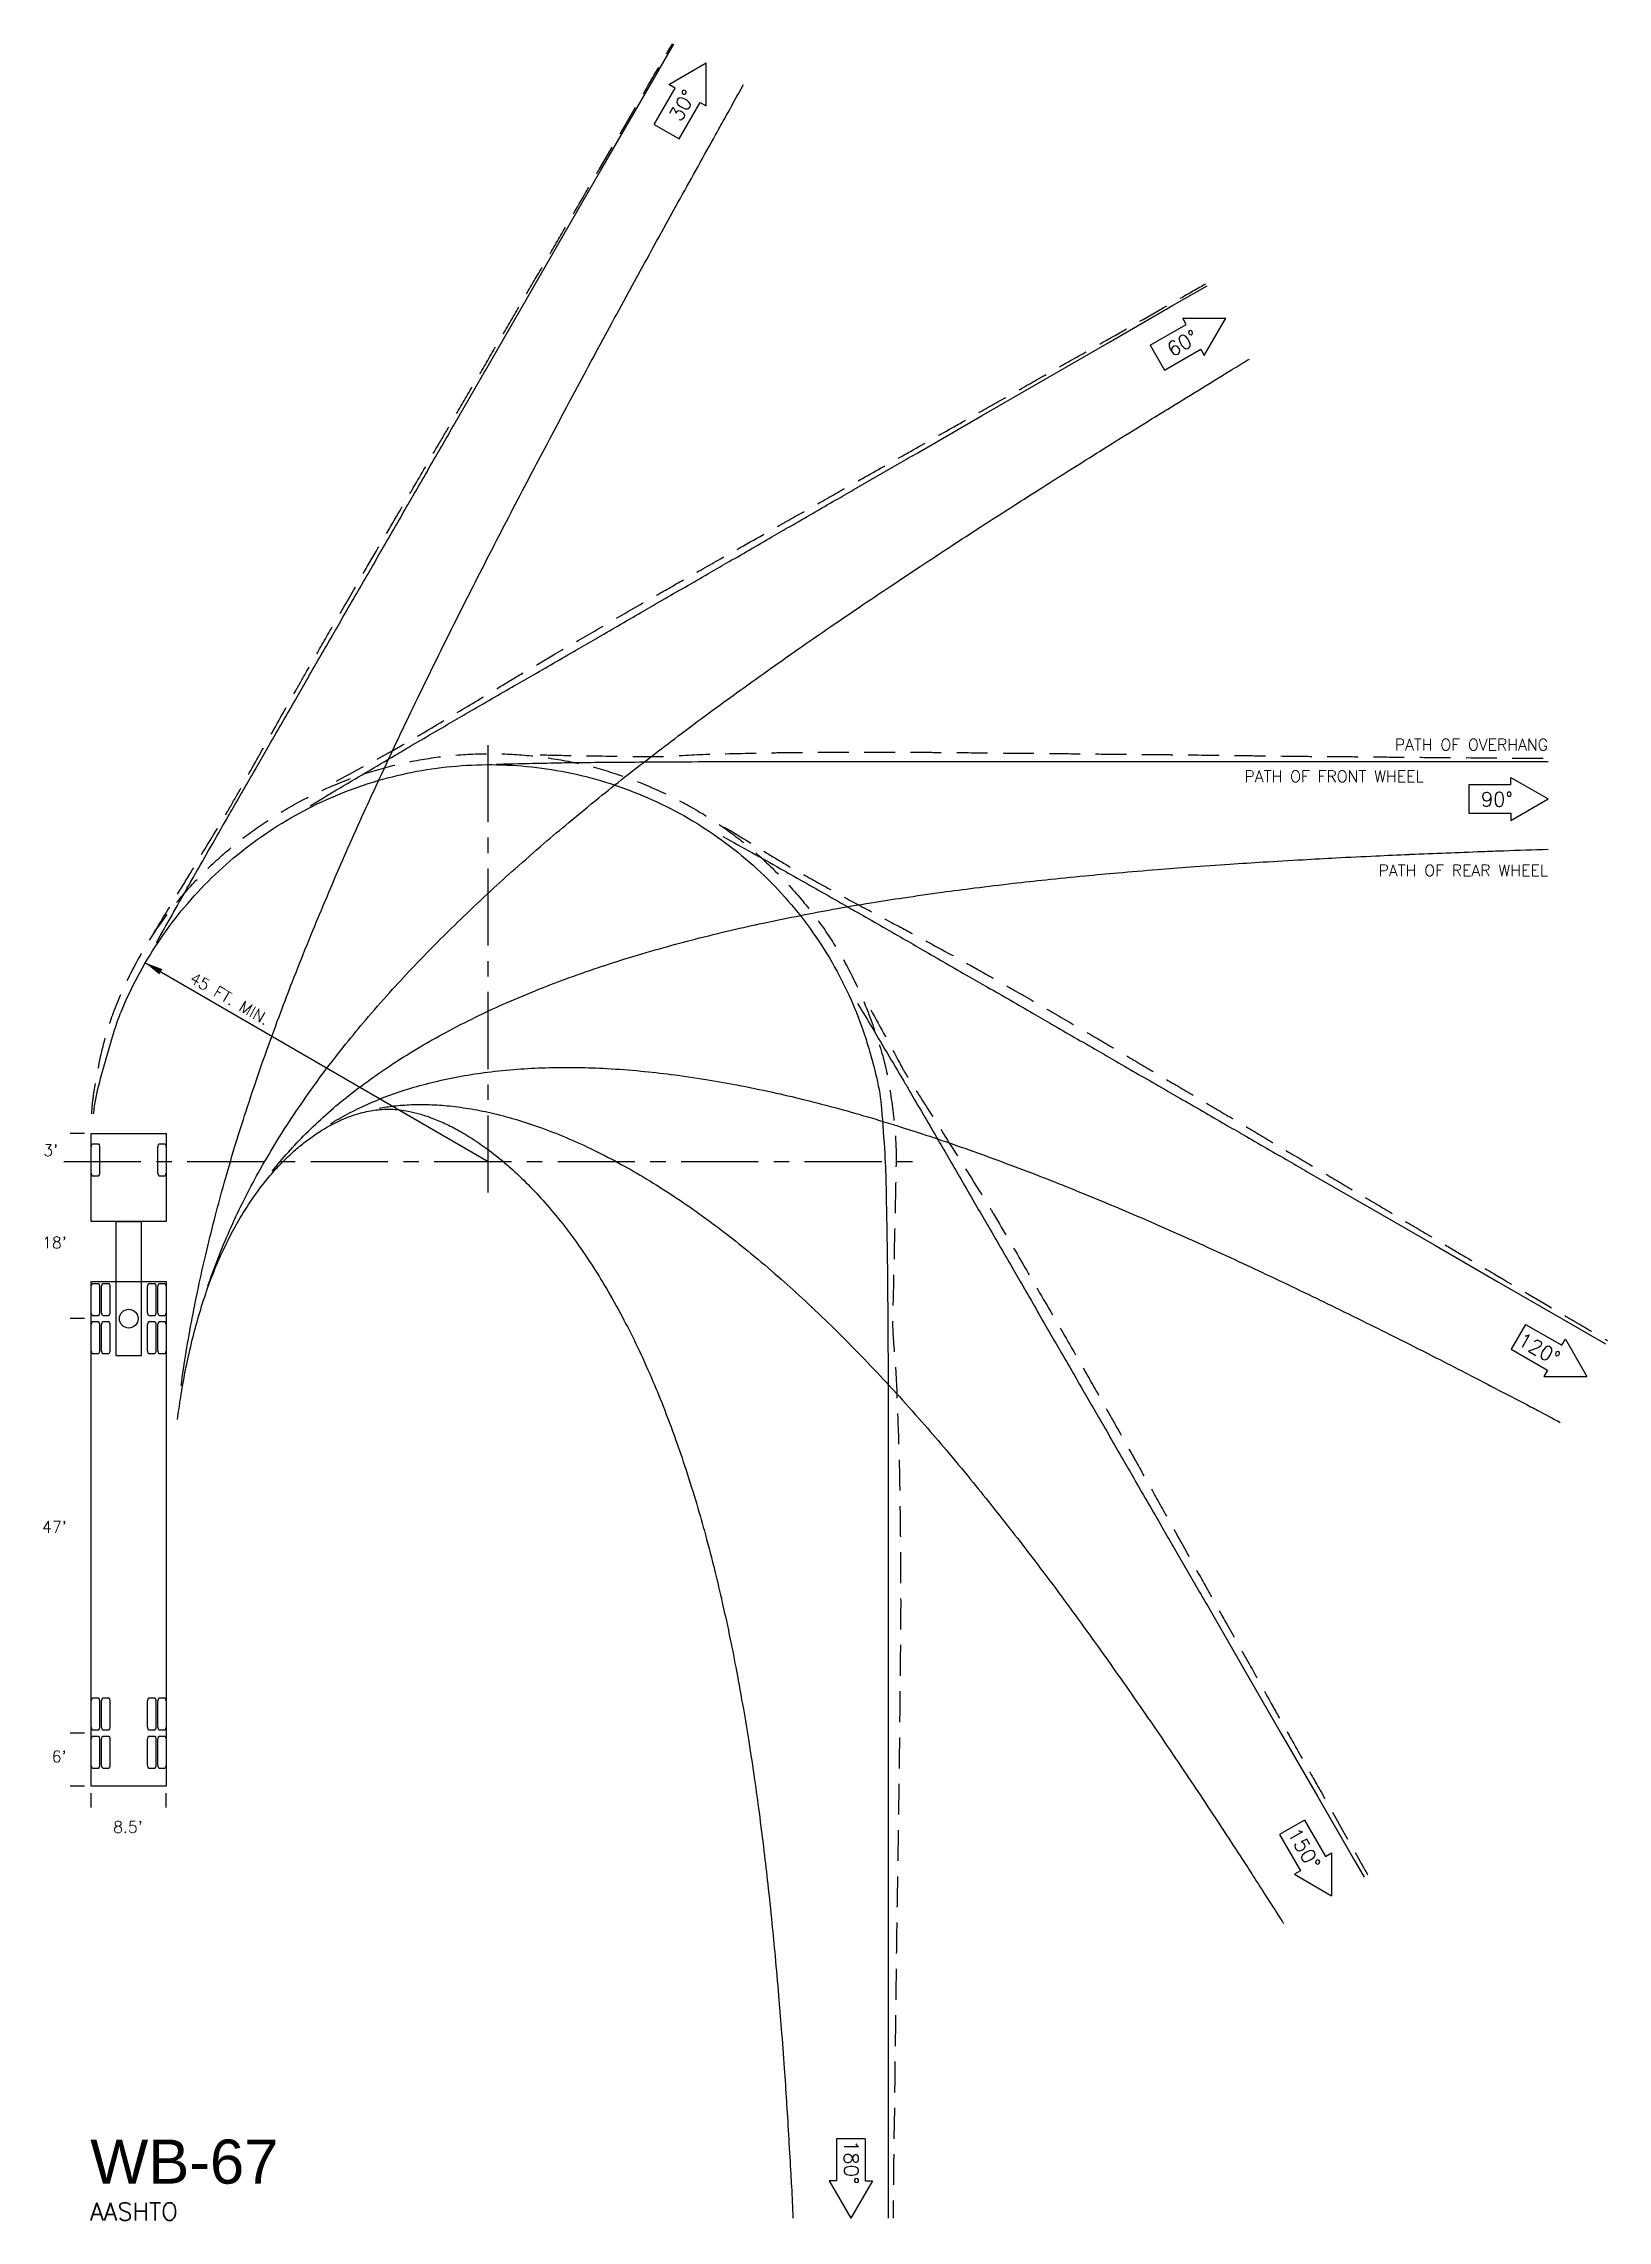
# Model space of a CAD drawing. Extents: x -50 to 127, y -120 to 127.
import ezdxf
from ezdxf.enums import TextEntityAlignment as Align

# ---------------------------------------------------------------- set-up
doc = ezdxf.new("R2010")
doc.units = 0
doc.header["$LTSCALE"] = 7
doc.header["$MEASUREMENT"] = 0
doc.linetypes.add('CENTER', pattern=[2, 1.25, -0.25, 0.25, -0.25])
doc.linetypes.add('DASHED', pattern=[0.75, 0.5, -0.25])
for name, color, linetype in [('DIMS', 1, 'CONTINUOUS'), ('OVERHANG', 2, 'DASHED'), ('TEXT', 4, 'CONTINUOUS'), ('VEHICLE', 7, 'CONTINUOUS'), ('WHEELS', 3, 'CONTINUOUS')]:
    doc.layers.add(name, color=color, linetype=linetype)
doc.styles.add('SANSSERIF', font='SAS_____.pfb', dxfattribs={"height": 2})
doc.styles.get("Standard").update_dxf_attribs({"font": 'ROMANS.shx', "height": 2})

msp = doc.modelspace()

# ---------------------------------------------------------------- linework, layer by layer
at = {"layer": 'DIMS', "linetype": 'CENTER'}
for p, q in [((0, -3.52), (0, 48.13)), ((-48.11, 0), (48.11, 0))]:
    msp.add_line(p, q, dxfattribs=at)
at = {"layer": 'DIMS'}
for p, q in [((-38.93, 22.57), (0, 0)), ((-45.76, 3.18), (-47.39, 3.18)), ((-45.76, -17.82), (-47.39, -17.82)), ((-45.76, -64.82), (-47.39, -64.82)), ((-45.76, -70.82), (-47.39, -70.82)), ((-45, -73.26), (-45, -71.63)), ((-36.5, -73.26), (-36.5, -71.63))]:
    msp.add_line(p, q, dxfattribs=at)
msp.add_solid([(-37.29, 21.22), (-36.94, 21.82), (-38.93, 22.57)], dxfattribs=at)
at = {"layer": 'OVERHANG', "flags": 128}
for points in [[(-37.94, 25.85, -0.000961), (-35.31, 30.16, 0.001458), (-33.58, 33, 0.000408), (-29.6, 39.61, 0.004825), (-29.27, 40.17, 0.003824), (-27.95, 42.49, -0.001792), (-25.17, 47.45, -0.000124), (-21.82, 53.39, -0.000553), (-21.06, 54.72, -0.00106), (-18.97, 58.38, -0.001082), (-16.9, 61.96, -0.000252), (-14.49, 66.11, -0.00034), (-12.7, 69.19, -0.000036), (-9.35, 74.92, -0.000138), (-8.48, 76.41, -0.000003), (-5.74, 81.1, -0.000005), (-4.27, 83.62, -0.000005), (-2.16, 87.23, 0.000011), (-0.05, 90.84, 0.00012), (2.06, 94.44, -0.000045), (4.16, 98.05, -0.000118), (6.27, 101.66, 0.000076), (8.38, 105.27, 0.000134), (11.23, 110.14, 0.00028), (12.59, 112.48), (16.8, 119.7, -0.000006), (18.16, 122.05, -0.000003), (20.91, 126.78)], [(-17.2, 43.12, -0.001823), (-11.63, 46.17, 0.005632), (-9.83, 47.17, 0.003786), (-7.65, 48.44, 0.001625), (-2.62, 51.44, 0.002018), (1.94, 54.2, -0.003527), (4.55, 55.77, -0.001393), (7.62, 57.58, -0.00103), (11.79, 60, -0.000432), (17.21, 63.14, -0.001276), (19.06, 64.2, -0.000249), (22.38, 66.09, -0.000208), (26.35, 68.35, -0.000077), (32.33, 71.74, -0.000346), (33.65, 72.49, -0.000436), (37.31, 74.55, 0.00026), (40.96, 76.62, 0.000049), (45.79, 79.34, 0.000095), (48.27, 80.75, 0.000117), (52.82, 83.32, 0.000194), (55.57, 84.88, 0.000051), (59.22, 86.95, -0.000024), (62.87, 89.02, -0.000032), (66.51, 91.09, 0.000042), (70.16, 93.16, 0.000265), (70.18, 93.17, 0.000001), (77.45, 97.31, 0.000357), (78.47, 97.89, 0.000126), (81.38, 99.55)], [(-44.95, 5.39, -0.02167), (-44.74, 7.48, -0.022286), (-43.72, 12.82, -0.031111), (-42.57, 16.63, -0.025793), (-40.66, 21.05, -0.024286), (-38.46, 24.99, -0.025622), (-36.01, 28.5, -0.024573), (-33.14, 31.85, -0.024612), (-29.97, 34.89, -0.02337), (-26.49, 37.63, -0.023546), (-22.79, 40.02, -0.023927), (-18.85, 42.07, -0.024028), (-14.75, 43.72, -0.024588), (-10.52, 44.97, -0.024291), (-6.14, 45.8, -0.024235), (-1.72, 46.21, -0.024262), (2.72, 46.18, -0.024216), (7.16, 45.72, -0.024552), (11.48, 44.84, -0.023891), (15.68, 43.56, -0.023373), (19.82, 41.85, -0.023833), (23.83, 39.73, -0.0251), (27.42, 37.36, -0.02444), (30.75, 34.65, -0.023152), (33.98, 31.46, -0.02286), (36.92, 27.98, -0.024691), (39.32, 24.51, -0.02456), (41.4, 20.77, -0.023607), (43.18, 16.67, -0.022263), (44.74, 11.97, -0.029778), (45.53, 8.35, -0.017133), (46.15, 3.24, -0.026709), (46.26, -0.06, -0.000307), (46.17, -4.42, -0.000293), (46.07, -8.98, -0.00082), (45.92, -15.54, 0.002321), (45.87, -17.86, 0.027144), (45.98, -20.66, -0.013532), (46.34, -26.25, -0.001152), (46.57, -32.62, -0.003379), (46.63, -34.8, -0.001609), (46.7, -39.14, -0.001627), (46.75, -43.44, -0.001036), (46.78, -49.84, -0.002911), (46.77, -52.12, -0.00025), (46.74, -55.71, -0.000175), (46.69, -60.82, -0.000053), (46.61, -68.2, -0.000296), (46.59, -69.51, -0.000654), (46.56, -71.83, -0.000239), (46.47, -78.18, -0.000693), (46.38, -83.53, 0.001117), (46.33, -86.84, 0.000729), (46.27, -91.16, -0.000516), (46.22, -95.47, -0.00001), (46.17, -99.3, -0.000008), (46.11, -104.09), (45.99, -112.69, 0.001104), (45.97, -114.91, 0.0005), (45.93, -119.82)], [(5.9, 46.12, 0.001592), (9.79, 46.04, 0.000492), (16.97, 45.93, 0.002797), (18.23, 45.92, 0.017003), (21.44, 46.02, -0.010586), (26.6, 46.24, -0.001051), (32.43, 46.36, -0.002382), (35, 46.39, -0.001036), (40.09, 46.43, -0.001587), (43.42, 46.43, -0.000632), (49.13, 46.41, -0.001327), (51.85, 46.39, -0.000033), (57.05, 46.34, -0.000053), (60.29, 46.31, -0.000004), (64.51, 46.27, 0.000015), (68.72, 46.22, 0.0001), (72.94, 46.18, -0.000262), (77.15, 46.14, -0.000244), (78.21, 46.13, -0.000035), (85.58, 46.04, -0.000145), (89.8, 45.99, 0.001258), (94.01, 45.94, 0.0003), (98.22, 45.91, -0.000036), (102.43, 45.87, -0.000015), (106.64, 45.83, 0.000051), (110.85, 45.8, 0.000307), (110.95, 45.8, 0.000004), (119.26, 45.73, 0.000305), (119.35, 45.73, 0.000031), (120.19, 45.73)], [(26.78, 37.93, -0.004964), (31.69, 34.93, 0.010243), (34.08, 33.5, 0.002791), (37.83, 31.39, 0.002914), (41.45, 29.41, 0.001859), (45.52, 27.23, -0.002263), (48.86, 25.44, -0.001553), (53.58, 22.86, -0.002724), (56.25, 21.37, -0.001949), (59.52, 19.51, -0.001555), (63.6, 17.15, -0.000436), (69.08, 13.95, -0.001287), (70.93, 12.86, -0.000042), (74.58, 10.69, 0.000045), (78.23, 8.53, 0.000019), (81.88, 6.37, -0.000097), (85.53, 4.2, -0.001017), (89.18, 2.03, 0.000532), (92.82, -0.14, 0.000142), (96.47, -2.3, -0.000129), (100.11, -4.46, -0.000169), (103.75, -6.63, 0.000253), (107.39, -8.79, 0.000315), (109.98, -10.32, 0.000174), (114.68, -13.1, 0.000198), (114.72, -13.13, 0.000001), (121.96, -17.4, 0.000502), (123.39, -18.24, 0.000204), (126.92, -20.31)], [(43.39, 17.2, -0.003777), (46.67, 11.16, 0.014701), (47.55, 9.62, 0.005003), (48.81, 7.61, -0.001958), (52.04, 2.51, -0.000256), (56.16, -4.05, -0.002881), (56.53, -4.64, -0.004202), (57.3, -5.93, -0.0009), (60.86, -12, -0.000264), (64.21, -17.76, -0.000934), (65.16, -19.39, -0.001138), (67.15, -22.85, -0.000995), (69.4, -26.82, -0.000421), (71.99, -31.39, -0.000665), (73.61, -34.29, -0.00021), (75.67, -37.97, -0.000204), (77.79, -41.76, -0.000553), (80.11, -45.94, 0.000699), (81.95, -49.24, 0.001165), (83.77, -52.48, -0.000898), (86.14, -56.68, -0.000961), (88.71, -61.3, 0.001566), (90.3, -64.14, 0.000018), (92.39, -67.85, -0.000009), (94.48, -71.56), (98.66, -78.98, 0.000548), (98.84, -79.31, 0.000113), (99.75, -80.9)]]:
    msp.add_lwpolyline(points, format="xyb", dxfattribs=at)
at = {"layer": 'TEXT'}
for p, q in [((20.51, 122.14), (24.73, 124.58)), ((24.73, 119.7), (24.73, 124.58)), ((18.84, 117.61), (21.22, 121.73)), ((21.22, 121.73), (20.51, 122.14)), ((21.65, 115.99), (24.03, 120.11)), ((24.03, 120.11), (24.73, 119.7)), ((18.84, 117.61), (21.65, 115.99)), ((75.06, 92.56), (79.17, 94.93)), ((79.17, 94.93), (78.77, 95.64)), ((78.77, 95.64), (83.64, 95.64)), ((81.21, 91.42), (83.64, 95.64)), ((75.06, 92.56), (76.68, 89.74)), ((76.68, 89.74), (80.8, 92.12)), ((80.8, 92.12), (81.21, 91.42)), ((111.21, 42.75), (111.21, 39.5)), ((111.21, 42.75), (115.97, 42.75)), ((115.97, 42.75), (115.97, 43.56)), ((115.97, 43.56), (120.19, 41.12)), ((115.97, 38.69), (120.19, 41.12)), ((111.21, 39.5), (115.97, 39.5)), ((115.97, 39.5), (115.97, 38.69)), ((117.62, -18.47), (116, -21.28)), ((117.62, -18.47), (121.74, -20.84)), ((116, -21.28), (120.11, -23.66)), ((121.74, -20.84), (122.15, -20.14)), ((122.15, -20.14), (124.58, -24.36)), ((120.11, -23.66), (119.71, -24.36)), ((119.71, -24.36), (124.58, -24.36)), ((92.56, -74.68), (89.75, -76.31)), ((89.75, -76.31), (92.13, -80.43)), ((92.56, -74.68), (94.94, -78.8)), ((94.94, -78.8), (95.65, -78.4)), ((95.65, -78.4), (95.65, -83.27)), ((92.13, -80.43), (91.42, -80.83)), ((91.42, -80.83), (95.65, -83.27)), ((42.76, -110.84), (39.51, -110.84)), ((39.51, -110.84), (39.51, -115.6)), ((42.76, -110.84), (42.76, -115.6)), ((39.51, -115.6), (38.69, -115.6)), ((38.69, -115.6), (41.13, -119.82)), ((43.57, -115.6), (41.13, -119.82)), ((42.76, -115.6), (43.57, -115.6))]:
    msp.add_line(p, q, dxfattribs=at)
at = {"layer": 'VEHICLE'}
for points in [[(-36.5, 3.18), (-36.5, -6.82), (-45, -6.82), (-45, 3.18)], [(-39.33, -6.82), (-39.33, -22.02), (-42.17, -22.02), (-42.17, -6.82)], [(-36.5, -13.62), (-36.5, -70.82), (-45, -70.82), (-45, -13.62)]]:
    msp.add_lwpolyline(points, close=True, dxfattribs=at)
for points in [[(-44.05, -1.14, -0.14), (-44.16, -1.63, -0.24), (-44.23, -1.65), (-44.82, -1.65, -0.24), (-44.88, -1.63, -0.14), (-45, -1.14), (-45, 1.5, -0.14), (-44.88, 1.99, -0.24), (-44.82, 2.01), (-44.23, 2.01, -0.24), (-44.16, 1.99, -0.14), (-44.05, 1.5)], [(-36.5, -1.14, -0.14), (-36.62, -1.63, -0.24), (-36.68, -1.65), (-37.27, -1.65, -0.24), (-37.34, -1.63, -0.14), (-37.45, -1.14), (-37.45, 1.5, -0.14), (-37.34, 1.99, -0.24), (-37.27, 2.01), (-36.68, 2.01, -0.24), (-36.62, 1.99, -0.14), (-36.5, 1.5)], [(-45, -14.33, -0.14), (-44.88, -13.84, -0.24), (-44.82, -13.82), (-44.23, -13.82, -0.24), (-44.16, -13.84, -0.14), (-44.05, -14.33), (-44.05, -16.97, -0.14), (-44.16, -17.46, -0.24), (-44.23, -17.48), (-44.82, -17.48, -0.24), (-44.88, -17.46, -0.14), (-45, -16.97)], [(-43.84, -14.33, -0.14), (-43.72, -13.84, -0.24), (-43.66, -13.82), (-43.07, -13.82, -0.24), (-43, -13.84, -0.14), (-42.89, -14.33), (-42.89, -16.97, -0.14), (-43, -17.46, -0.24), (-43.07, -17.48), (-43.66, -17.48, -0.24), (-43.72, -17.46, -0.14), (-43.84, -16.97)], [(-38.61, -14.33, -0.14), (-38.5, -13.84, -0.24), (-38.43, -13.82), (-37.84, -13.82, -0.24), (-37.78, -13.84, -0.14), (-37.66, -14.33), (-37.66, -16.97, -0.14), (-37.78, -17.46, -0.24), (-37.84, -17.48), (-38.43, -17.48, -0.24), (-38.5, -17.46, -0.14), (-38.61, -16.97)], [(-37.45, -14.33, -0.14), (-37.34, -13.84, -0.24), (-37.27, -13.82), (-36.68, -13.82, -0.24), (-36.62, -13.84, -0.14), (-36.5, -14.33), (-36.5, -16.97, -0.14), (-36.62, -17.46, -0.24), (-36.68, -17.48), (-37.27, -17.48, -0.24), (-37.34, -17.46, -0.14), (-37.45, -16.97)], [(-45, -18.66, -0.14), (-44.88, -18.17, -0.24), (-44.82, -18.15), (-44.23, -18.15, -0.24), (-44.16, -18.17, -0.14), (-44.05, -18.66), (-44.05, -21.3, -0.14), (-44.16, -21.79, -0.24), (-44.23, -21.82), (-44.82, -21.82, -0.24), (-44.88, -21.79, -0.14), (-45, -21.3)], [(-43.84, -18.66, -0.14), (-43.72, -18.17, -0.24), (-43.66, -18.15), (-43.07, -18.15, -0.24), (-43, -18.17, -0.14), (-42.89, -18.66), (-42.89, -21.3, -0.14), (-43, -21.79, -0.24), (-43.07, -21.82), (-43.66, -21.82, -0.24), (-43.72, -21.79, -0.14), (-43.84, -21.3)], [(-38.61, -18.66, -0.14), (-38.5, -18.17, -0.24), (-38.43, -18.15), (-37.84, -18.15, -0.24), (-37.78, -18.17, -0.14), (-37.66, -18.66), (-37.66, -21.3, -0.14), (-37.78, -21.79, -0.24), (-37.84, -21.82), (-38.43, -21.82, -0.24), (-38.5, -21.79, -0.14), (-38.61, -21.3)], [(-37.45, -18.66, -0.14), (-37.34, -18.17, -0.24), (-37.27, -18.15), (-36.68, -18.15, -0.24), (-36.62, -18.17, -0.14), (-36.5, -18.66), (-36.5, -21.3, -0.14), (-36.62, -21.79, -0.24), (-36.68, -21.82), (-37.27, -21.82, -0.24), (-37.34, -21.79, -0.14), (-37.45, -21.3)], [(-45, -61.33, -0.14), (-44.88, -60.84, -0.24), (-44.82, -60.82), (-44.23, -60.82, -0.24), (-44.16, -60.84, -0.14), (-44.05, -61.33), (-44.05, -63.97, -0.14), (-44.16, -64.46, -0.24), (-44.23, -64.48), (-44.82, -64.48, -0.24), (-44.88, -64.46, -0.14), (-45, -63.97)], [(-43.84, -61.33, -0.14), (-43.72, -60.84, -0.24), (-43.66, -60.82), (-43.07, -60.82, -0.24), (-43, -60.84, -0.14), (-42.89, -61.33), (-42.89, -63.97, -0.14), (-43, -64.46, -0.24), (-43.07, -64.48), (-43.66, -64.48, -0.24), (-43.72, -64.46, -0.14), (-43.84, -63.97)], [(-38.61, -61.33, -0.14), (-38.5, -60.84, -0.24), (-38.43, -60.82), (-37.84, -60.82, -0.24), (-37.78, -60.84, -0.14), (-37.66, -61.33), (-37.66, -63.97, -0.14), (-37.78, -64.46, -0.24), (-37.84, -64.48), (-38.43, -64.48, -0.24), (-38.5, -64.46, -0.14), (-38.61, -63.97)], [(-37.45, -61.33, -0.14), (-37.34, -60.84, -0.24), (-37.27, -60.82), (-36.68, -60.82, -0.24), (-36.62, -60.84, -0.14), (-36.5, -61.33), (-36.5, -63.97, -0.14), (-36.62, -64.46, -0.24), (-36.68, -64.48), (-37.27, -64.48, -0.24), (-37.34, -64.46, -0.14), (-37.45, -63.97)], [(-45, -65.66, -0.14), (-44.88, -65.17, -0.24), (-44.82, -65.15), (-44.23, -65.15, -0.24), (-44.16, -65.17, -0.14), (-44.05, -65.66), (-44.05, -68.3, -0.14), (-44.16, -68.79, -0.24), (-44.23, -68.82), (-44.82, -68.82, -0.24), (-44.88, -68.79, -0.14), (-45, -68.3)], [(-43.84, -65.66, -0.14), (-43.72, -65.17, -0.24), (-43.66, -65.15), (-43.07, -65.15, -0.24), (-43, -65.17, -0.14), (-42.89, -65.66), (-42.89, -68.3, -0.14), (-43, -68.79, -0.24), (-43.07, -68.82), (-43.66, -68.82, -0.24), (-43.72, -68.79, -0.14), (-43.84, -68.3)], [(-38.61, -65.66, -0.14), (-38.5, -65.17, -0.24), (-38.43, -65.15), (-37.84, -65.15, -0.24), (-37.78, -65.17, -0.14), (-37.66, -65.66), (-37.66, -68.3, -0.14), (-37.78, -68.79, -0.24), (-37.84, -68.82), (-38.43, -68.82, -0.24), (-38.5, -68.79, -0.14), (-38.61, -68.3)], [(-37.45, -65.66, -0.14), (-37.34, -65.17, -0.24), (-37.27, -65.15), (-36.68, -65.15, -0.24), (-36.62, -65.17, -0.14), (-36.5, -65.66), (-36.5, -68.3, -0.14), (-36.62, -68.79, -0.24), (-36.68, -68.82), (-37.27, -68.82, -0.24), (-37.34, -68.79, -0.14), (-37.45, -68.3)]]:
    msp.add_lwpolyline(points, format="xyb", close=True, dxfattribs=at)
msp.add_circle((-40.75, -17.82), 1.06, dxfattribs=at)
at = {"layer": 'WHEELS', "flags": 128}
for points in [[(-37.61, 24.81, -0.000315), (-34.15, 30.95, -0.001315), (-33.32, 32.41, -0.000071), (-29.6, 38.91, -0.000491), (-29.06, 39.86, -0.000081), (-26.05, 45.09, -0.0002), (-24.82, 47.22, -0.000032), (-21.82, 52.43, -0.00008), (-20.61, 54.53, -0.000013), (-17.61, 59.72, -0.000032), (-16.42, 61.8, -0.000005), (-13.42, 66.98, -0.000013), (-12.23, 69.05, -0.000002), (-9.24, 74.23, -0.000005), (-8.05, 76.29, -0.000001), (-5.06, 81.46, -0.000002), (-3.88, 83.52, 0), (-0.89, 88.69, -0.000001), (0.3, 90.75), (4.47, 97.97), (8.63, 105.19), (12.8, 112.41), (16.97, 119.63), (21.05, 126.7)], [(-34.81, -25.44, -0.006209), (-34.23, -21.58, -0.006253), (-33.55, -17.77, -0.005623), (-32.75, -13.81, -0.005971), (-31.91, -10.1, -0.004985), (-30.91, -6.08, -0.005469), (-29.92, -2.44, -0.004351), (-28.74, 1.62, -0.004881), (-27.61, 5.21, -0.003755), (-26.26, 9.28, -0.004279), (-25.02, 12.84, -0.003214), (-23.52, 16.92, -0.003706), (-22.18, 20.43, -0.002736), (-20.56, 24.51, -0.003182), (-19.12, 28, -0.002319), (-17.4, 32.06, -0.002714), (-15.89, 35.52, -0.001959), (-14.08, 39.58, -0.002304), (-12.5, 43.02, -0.001651), (-10.61, 47.06, -0.001953), (-8.99, 50.47, -0.001386), (-7.04, 54.51, -0.001648), (-5.37, 57.9, -0.001154), (-3.39, 61.88, -0.001371), (-1.7, 65.22, -0.000987), (0.34, 69.22, -0.001165), (2.08, 72.59, -0.000828), (4.16, 76.58, -0.000981), (5.93, 79.94, -0.000692), (8.04, 83.93, -0.000824), (9.83, 87.27, -0.00058), (11.97, 91.25, -0.000691), (13.77, 94.59, -0.000487), (15.93, 98.56, -0.00058), (17.75, 101.88, -0.000408), (19.93, 105.85, -0.000486), (21.76, 109.17, -0.000342), (21.8, 109.23, -0.000003), (25.8, 116.44, -0.000691), (26.77, 118.18, -0.000305), (28.97, 122.13)], [(-20.17, 40.34, -0.003969), (-17.19, 42.14, -0.00019), (-10.55, 46.08, -0.001402), (-9.65, 46.61, -0.000223), (-4.29, 49.74, -0.000578), (-2.21, 50.95, -0.000096), (3.01, 53.98, -0.000235), (5.15, 55.21, -0.000038), (10.36, 58.23, -0.000095), (12.46, 59.44, -0.000015), (17.66, 62.45, -0.000038), (19.74, 63.65, -0.000006), (24.93, 66.65, -0.000015), (27, 67.84, -0.000002), (32.19, 70.84, -0.000006), (34.25, 72.03, -0.000001), (39.43, 75.02, -0.000002), (41.48, 76.2, 0), (46.66, 79.19, -0.000001), (48.71, 80.38), (55.94, 84.55), (63.17, 88.72), (70.39, 92.89), (77.62, 97.07), (81.52, 99.32)], [(-31.77, -14.1, -0.011514), (-30.62, -10.97, -0.011344), (-29.32, -7.84, -0.010506), (-27.83, -4.65, -0.010867), (-26.25, -1.64, -0.00938), (-24.4, 1.57, -0.010016), (-22.56, 4.5, -0.008223), (-20.39, 7.69, -0.009), (-18.31, 10.54, -0.007113), (-15.84, 13.69, -0.007942), (-13.55, 16.44, -0.006097), (-10.83, 19.53, -0.006915), (-8.36, 22.19, -0.005191), (-5.42, 25.21, -0.005961), (-2.8, 27.77, -0.0044), (0.31, 30.71, -0.005101), (3.05, 33.19, -0.003717), (6.32, 36.05, -0.004341), (9.16, 38.45, -0.003132), (12.55, 41.24, -0.003679), (15.47, 43.57, -0.002636), (18.96, 46.28, -0.003114), (21.94, 48.55, -0.002209), (25.51, 51.21, -0.002624), (28.55, 53.41, -0.001835), (32.15, 55.99, -0.002181), (35.19, 58.13, -0.001568), (38.86, 60.67, -0.001851), (41.99, 62.8, -0.001315), (45.71, 65.3, -0.001558), (48.86, 67.39, -0.001099), (52.62, 69.86, -0.001308), (55.79, 71.92, -0.000921), (59.58, 74.36, -0.001097), (62.77, 76.39, -0.000772), (66.59, 78.8, -0.00092), (69.79, 80.82, -0.000647), (73.63, 83.21, -0.000771), (76.85, 85.2, -0.000542), (77.06, 85.33, -0.000017), (83.93, 89.55, -0.001084), (84.42, 89.85, -0.000277), (86.32, 91)], [(-44.74, 5.39, -0.000619), (-44.72, 5.52, -0.040684), (-44.15, 8.63, -0.008055), (-42.35, 14.92, -0.024025), (-41.61, 16.99, -0.024632), (-39.73, 20.98, -0.024213), (-37.43, 24.83, -0.024943), (-34.79, 28.41, -0.024537), (-31.75, 31.77, -0.025122), (-28.43, 34.78, -0.024815), (-24.78, 37.48, -0.025236), (-20.9, 39.78, -0.02502), (-16.78, 41.7, -0.02531), (-12.5, 43.19, -0.025163), (-8.07, 44.25, -0.025359), (-3.58, 44.85, -0.025261), (0.98, 45, -0.025392), (5.51, 44.68, -0.025326), (10, 43.91, -0.025413), (14.38, 42.68, -0.02537), (18.62, 41.02, -0.025428), (22.67, 38.94, -0.025399), (26.49, 36.45, -0.025437), (30.04, 33.59, -0.025418), (33.28, 30.39, -0.025444), (36.17, 26.87, -0.025431), (38.7, 23.08, -0.025448), (40.9, 18.9, -0.027354), (42.53, 14.82, -0.023536), (44.06, 9.47, -0.036839), (44.61, 5.96, -0.006888), (44.97, 0.86, -0.009078), (45.12, -3.01, -0.000533), (45.25, -10.23, -0.002327), (45.27, -11.88, -0.000259), (45.33, -18.68, -0.000933), (45.34, -20.57, -0.000159), (45.36, -26.62, -0.000385), (45.36, -29.13, -0.000063), (45.37, -35.16, -0.000156), (45.37, -37.61, -0.000025), (45.38, -43.62, -0.000063), (45.38, -46.03, -0.00001), (45.38, -52.03, -0.000025), (45.38, -54.43, -0.000004), (45.38, -60.42, -0.00001), (45.38, -62.8, -0.000002), (45.38, -68.78, -0.000004), (45.38, -71.16, -0.000001), (45.38, -77.14, -0.000002), (45.38, -79.52), (45.38, -87.86), (45.38, -96.21), (45.38, -104.55), (45.38, -112.89), (45.38, -119.82)], [(0.92, 45.06, -0.001009), (7.49, 45.21, -0.002839), (9.83, 45.25, -0.000211), (17.15, 45.31, -0.001109), (18.55, 45.32, -0.000192), (24.6, 45.35, -0.00046), (27.13, 45.35, -0.000076), (33.17, 45.36, -0.000187), (35.62, 45.36, -0.00003), (41.64, 45.37, -0.000075), (44.06, 45.37, -0.000012), (50.06, 45.37, -0.00003), (52.46, 45.37, -0.000005), (58.45, 45.37, -0.000012), (60.83, 45.37, -0.000002), (66.82, 45.37, -0.000005), (69.2, 45.37, -0.000001), (75.18, 45.37, -0.000002), (77.55, 45.37, 0), (83.53, 45.37, -0.000001), (85.9, 45.37), (94.25, 45.37), (102.59, 45.37), (110.93, 45.37), (119.27, 45.37), (120.19, 45.37)], [(-24.49, -1.1, -0.014722), (-22.65, 1.07, -0.014496), (-20.66, 3.17, -0.01337), (-18.4, 5.3, -0.013603), (-16.07, 7.27, -0.011856), (-13.39, 9.3, -0.012433), (-10.75, 11.11, -0.010331), (-7.7, 13.01, -0.011133), (-4.79, 14.64, -0.008894), (-1.42, 16.37, -0.009809), (1.7, 17.83, -0.007593), (5.35, 19.37, -0.008534), (8.64, 20.64, -0.006445), (12.5, 22, -0.007353), (15.92, 23.1, -0.00545), (19.95, 24.28, -0.006289), (23.46, 25.22, -0.004596), (27.61, 26.24, -0.005349), (31.2, 27.04, -0.003868), (35.45, 27.91, -0.004531), (39.09, 28.6, -0.003251), (43.41, 29.34, -0.003835), (47.09, 29.91, -0.002722), (51.47, 30.54, -0.00323), (55.17, 31.02, -0.00226), (59.54, 31.55, -0.002684), (63.23, 31.95, -0.001931), (67.66, 32.4, -0.002278), (71.41, 32.74, -0.001618), (75.87, 33.12, -0.001917), (79.63, 33.41, -0.001352), (84.11, 33.73, -0.001609), (87.88, 33.97, -0.001133), (92.37, 34.23, -0.001349), (96.14, 34.44, -0.00095), (100.64, 34.66, -0.001131), (104.42, 34.83, -0.000796), (104.56, 34.84, -0.000014), (112.71, 35.16, -0.001601), (115.13, 35.25, -0.000766), (120.19, 35.41)], [(26.62, 36.85, -0.000354), (33.15, 33.21, -0.001961), (34.33, 32.55, -0.00027), (39.96, 29.35, -0.000801), (41.86, 28.26, -0.000135), (47.11, 25.25, -0.000329), (49.27, 24.01, -0.000054), (54.5, 21, -0.000133), (56.61, 19.79, -0.000021), (61.82, 16.78, -0.000053), (63.9, 15.58, -0.000008), (69.1, 12.58, -0.000021), (71.17, 11.38, -0.000003), (76.35, 8.39, -0.000008), (78.42, 7.2, -0.000001), (83.6, 4.21, -0.000003), (85.66, 3.02, -0.000001), (90.83, 0.03, -0.000001), (92.89, -1.16), (100.12, -5.33), (107.35, -9.5), (114.57, -13.67), (121.79, -17.84), (126.71, -20.68)], [(41.88, 17.93, -0.003436), (43.33, 15.53, -0.000232), (47.14, 9.1, -0.001345), (47.79, 7.99, -0.000236), (50.84, 2.76, -0.000562), (52.13, 0.56, -0.000093), (55.16, -4.67, -0.000229), (56.39, -6.8, -0.000037), (59.41, -12.02, -0.000092), (60.62, -14.11, -0.000015), (63.63, -19.32, -0.000037), (64.83, -21.39, -0.000006), (67.82, -26.58, -0.000015), (69.02, -28.65, -0.000002), (72.01, -33.84, -0.000006), (73.2, -35.9, -0.000001), (76.19, -41.08, -0.000002), (77.38, -43.13, 0), (80.37, -48.31, -0.000001), (81.56, -50.36), (85.73, -57.59), (89.9, -64.82), (94.07, -72.04), (98.24, -79.27), (99.33, -81.15)], [(-17.89, 4.27, -0.016834), (-15.9, 5.41, -0.016994), (-13.72, 6.47, -0.016179), (-11.37, 7.44, -0.015347), (-8.76, 8.32, -0.015149), (-6.06, 9.04, -0.013532), (-3.04, 9.68, -0.013861), (-0.06, 10.13, -0.011738), (3.31, 10.47, -0.012432), (6.5, 10.64, -0.010069), (10.14, 10.66, -0.010969), (13.48, 10.55, -0.008573), (17.31, 10.26, -0.009552), (20.74, 9.88, -0.007263), (24.71, 9.31, -0.008235), (28.19, 8.69, -0.006132), (32.23, 7.86, -0.007045), (35.74, 7.04, -0.005165), (39.83, 5.97, -0.005993), (43.34, 4.98, -0.004343), (47.45, 3.71, -0.005087), (50.95, 2.57, -0.003638), (55.07, 1.14, -0.004293), (58.55, -0.13, -0.003024), (62.62, -1.68, -0.003575), (66.05, -3.04, -0.002584), (70.14, -4.72, -0.003039), (73.6, -6.18, -0.002165), (77.67, -7.96, -0.002559), (81.11, -9.5, -0.001808), (85.18, -11.36, -0.002149), (88.59, -12.96, -0.001515), (92.64, -14.89, -0.001802), (96.04, -16.54, -0.001269), (100.07, -18.53, -0.001511), (103.45, -20.21, -0.001063), (107.48, -22.25, -0.001267), (110.84, -23.97, -0.000891), (111.11, -24.11, -0.000033), (118.21, -27.8, -0.001774), (119.03, -28.23, -0.000568), (121.57, -29.58)], [(-35.22, -29.25, -0.005001), (-34.86, -26.76, -0.010578), (-34.34, -23.81, -0.009537), (-33.63, -20.57, -0.012027), (-32.91, -17.83, -0.011455), (-32.02, -15, -0.01324), (-31.11, -12.53, -0.013136), (-30.05, -10.1, -0.014249), (-28.98, -7.94, -0.014592), (-27.81, -5.89, -0.015078), (-26.61, -4.06, -0.015849), (-25.36, -2.38, -0.01575), (-24.09, -0.88, -0.016936), (-22.81, 0.43, -0.016282), (-21.52, 1.6, -0.017888), (-20.27, 2.59, -0.016685), (-19, 3.45, -0.018739), (-17.82, 4.14, -0.016962), (-16.63, 4.72, -0.019465), (-15.55, 5.15, -0.017165), (-14.5, 5.49, -0.019726), (-13.56, 5.71, -0.017905), (-12.69, 5.85, -0.018767), (-11.86, 5.93, -0.021511), (-11.03, 5.93, -0.018048), (-10.05, 5.86, -0.022938), (-9.05, 5.7, -0.017883), (-7.79, 5.4, -0.022019), (-6.48, 4.97, -0.017813), (-4.91, 4.32, -0.020143), (-3.29, 3.49, -0.017413), (-1.49, 2.39, -0.017884), (0.37, 1.07, -0.016546), (2.28, -0.5, -0.015586), (4.28, -2.36, -0.015294), (6.19, -4.37, -0.013415), (8.19, -6.75, -0.013809), (10.02, -9.16, -0.011447), (11.94, -12, -0.012234), (13.62, -14.74, -0.009711), (15.4, -17.98, -0.010682), (16.91, -20.98, -0.008206), (18.52, -24.53, -0.009223), (19.84, -27.73, -0.006915), (21.26, -31.52, -0.007898), (22.41, -34.88, -0.005816), (23.65, -38.86, -0.006734), (24.64, -42.33, -0.004873), (25.71, -46.46, -0.005703), (26.55, -50.01, -0.004049), (27.46, -54.2, -0.004759), (28.16, -57.77, -0.00346), (28.94, -62.07, -0.004052), (29.55, -65.74, -0.002899), (30.21, -70.1, -0.003417), (30.72, -73.81, -0.002421), (31.28, -78.22, -0.002871), (31.71, -81.94, -0.002029), (32.18, -86.38, -0.00241), (32.54, -90.12, -0.0017), (32.94, -94.58, -0.002021), (33.24, -98.34, -0.001424), (33.57, -102.82, -0.001695), (33.83, -106.59, -0.001193), (33.85, -106.89, -0.000046), (34.32, -114.85, -0.002374), (34.4, -116.23, -0.000907), (34.57, -119.82)], [(-12.37, 6.04, -0.020206), (-10.68, 6.3, -0.017661), (-8.73, 6.45, -0.018733), (-6.65, 6.45, -0.01703), (-4.37, 6.3, -0.016796), (-1.9, 5.96, -0.016036), (0.65, 5.44, -0.014726), (3.43, 4.69, -0.014741), (6.16, 3.77, -0.012723), (9.16, 2.59, -0.013266), (11.97, 1.3, -0.010883), (15.1, -0.32, -0.01173), (17.93, -1.95, -0.009248), (21.1, -3.96, -0.010229), (23.9, -5.89, -0.007823), (27.06, -8.24, -0.008826), (29.79, -10.42, -0.006598), (32.91, -13.06, -0.007555), (35.56, -15.45, -0.005553), (38.61, -18.33, -0.006429), (41.18, -20.89, -0.004666), (44.14, -23.97, -0.005457), (46.63, -26.66, -0.003907), (49.52, -29.91, -0.004607), (51.92, -32.7, -0.003243), (54.7, -36.04, -0.003834), (57.01, -38.9, -0.002769), (59.74, -42.36, -0.003257), (62.02, -45.33, -0.002321), (64.69, -48.87, -0.002743), (66.91, -51.9, -0.001939), (69.52, -55.52, -0.002303), (71.69, -58.59, -0.001625), (74.25, -62.26, -0.001933), (76.38, -65.37, -0.001362), (78.89, -69.09, -0.001621), (80.99, -72.23, -0.001141), (83.46, -75.98, -0.001359), (85.53, -79.15, -0.000956), (86.73, -81, -0.000347), (90.01, -86.12, -0.001593), (90.02, -86.13, -0.000079), (90.2, -86.42)]]:
    msp.add_lwpolyline(points, format="xyb", dxfattribs=at)

# ---------------------------------------------------------------- texts
at = {"layer": 'TEXT'}
for s, rotation, p in [('30%%d', 60, (21.83, 117.78)), ('60%%d', 30, (77.58, 91.19)), ('120%%d', 330, (116.58, -20.69)), ('150%%d', 300, (90.56, -76.15)), ('180%%d', 270, (40.37, -110.96))]:
    msp.add_text(s, height=1.625, rotation=rotation, dxfattribs=at).set_placement(p)
for s, p in [('PATH OF OVERHANG', (120.19, 46.62)), ('PATH OF FRONT WHEEL', (106.1, 43.03)), ('PATH OF REAR WHEEL', (120.19, 32.36)), ("3'", (-48.77, 0.62)), ("18'", (-47.79, -9.84)), ("47'", (-47.79, -42.09)), ("6'", (-47.81, -68.12)), ("8.5'", (-39.17, -76.12))]:
    msp.add_text(s, height=1.3, dxfattribs=at).set_placement(p, align=Align.RIGHT)
for s, height, p in [('90%%d', 1.625, (112.57, 40.26)), ('AASHTO', 2, (-45.12, -120.08))]:
    msp.add_text(s, height=height, dxfattribs=at).set_placement(p)
msp.add_text('45 FT. MIN.', height=1.3, rotation=330, dxfattribs=at).set_placement((-25.28, 15.4), align=Align.RIGHT)
at = {"layer": 'TEXT', "style": 'SANSSERIF'}
msp.add_text('WB-67', height=5, dxfattribs=at).set_placement((-45.12, -115.91))

doc.saveas('drawing.dxf')
